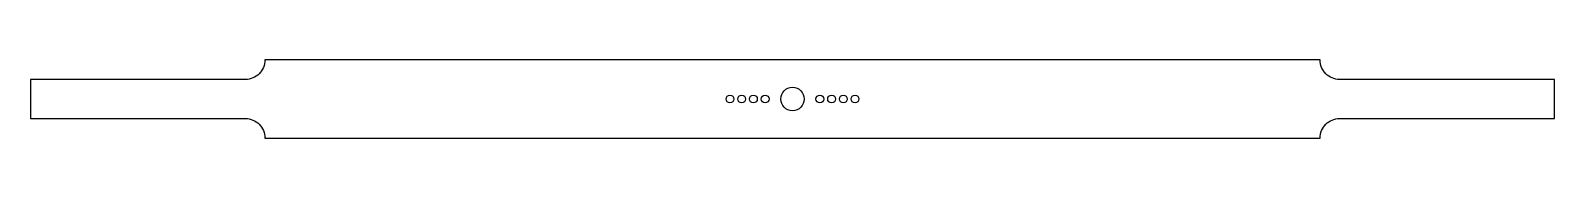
# Model space of a CAD drawing. Header units: millimetres. Extents: x 0 to 390, y -5 to 15.
import ezdxf

# ---------------------------------------------------------------- set-up
doc = ezdxf.new("R2010")
doc.units = ezdxf.units.MM
doc.layers.add('CUTOUTS', color=1, linetype='CONTINUOUS')
doc.layers.add('PERIMETER', color=5, linetype='CONTINUOUS')

msp = doc.modelspace()

# ---------------------------------------------------------------- linework, layer by layer
at = {"layer": 'CUTOUTS'}
for centre, radius in [((195, 5), 3), ((179, 5), 1), ((182, 5), 1), ((185, 5), 1), ((188, 5), 1), ((202, 5), 1), ((205, 5), 1), ((208, 5), 1), ((211, 5), 1)]:
    msp.add_circle(centre, radius, dxfattribs=at)
at = {"layer": 'PERIMETER'}
msp.add_lwpolyline([(0, 0), (55, 0, -0.414214), (60, -5), (330, -5, -0.414214), (335, 0), (390, 0), (390, 10), (335, 10, -0.414214), (330, 15), (60, 15, -0.414214), (55, 10), (0, 10)], format="xyb", close=True, dxfattribs=at)

doc.saveas('drawing.dxf')
